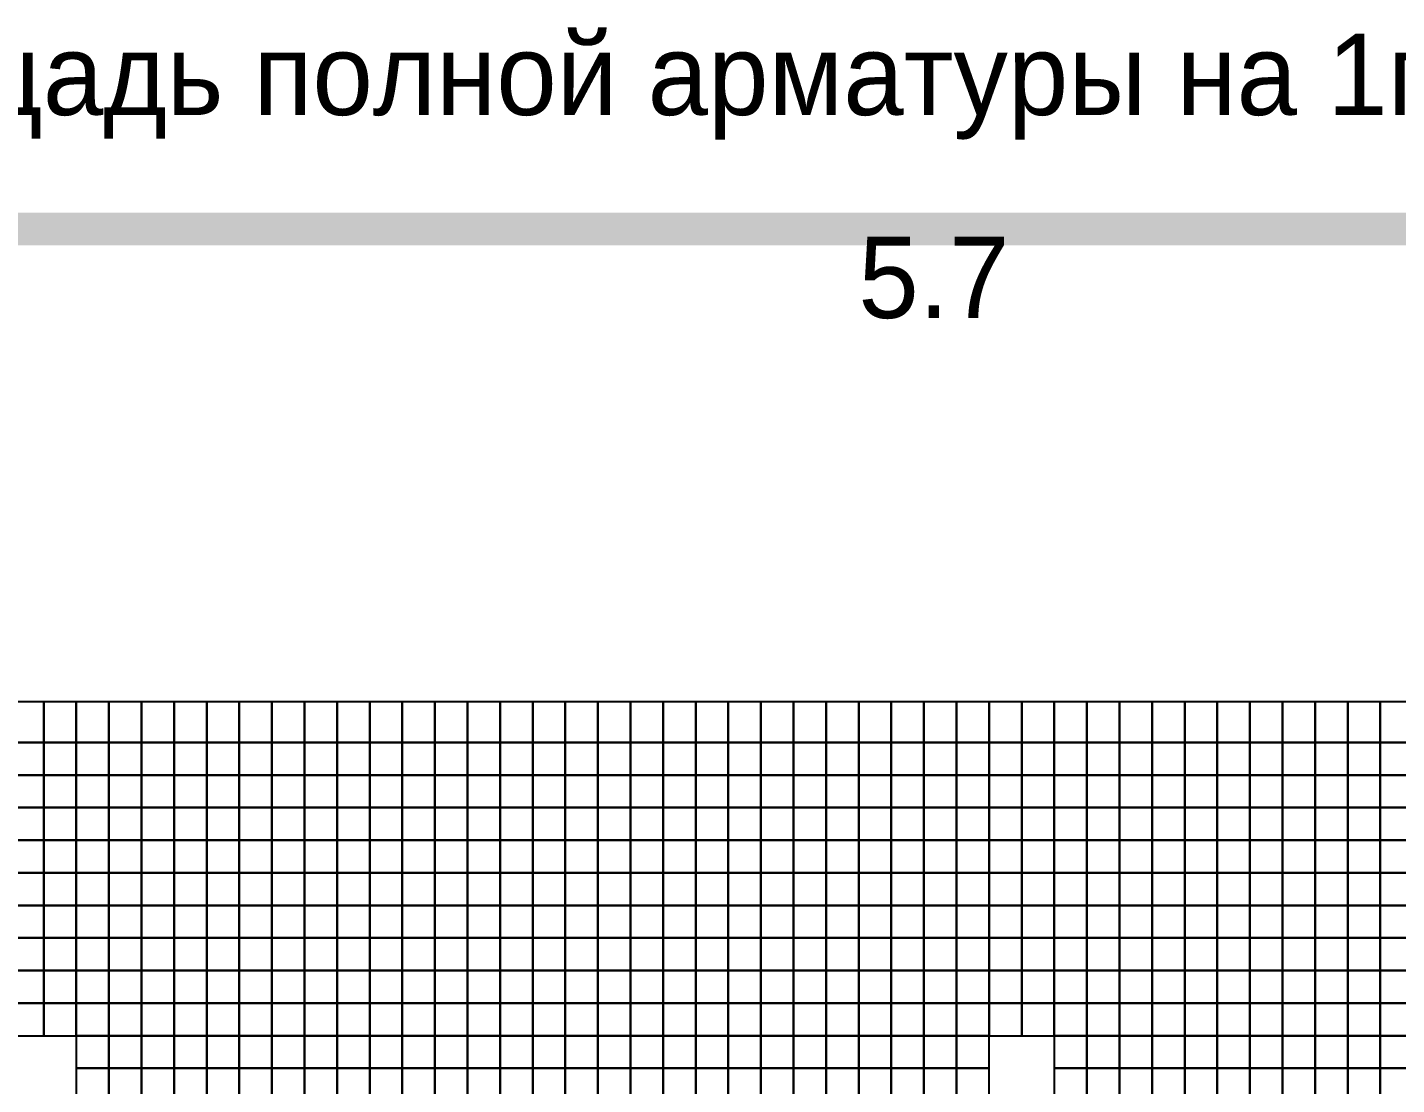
# Model space of a CAD drawing. Extents: x -2.8 to 74.5, y -0.2 to 18.4.
# Drawn here: x 5.87 to 14.27, y 11.9 to 18.39 of the extents above; entities that cross this region are included whole.
import ezdxf
from ezdxf.enums import TextEntityAlignment as Align

# ---------------------------------------------------------------- set-up
doc = ezdxf.new("R2010")
doc.units = 0
doc.header["$MEASUREMENT"] = 0
doc.layers.add('layer_elements', color=7, linetype='Continuous')
doc.layers.add('layer_result_palette', color=7, linetype='Continuous')

msp = doc.modelspace()

# ---------------------------------------------------------------- linework, layer by layer
at = {"layer": 'layer_elements', "color": 171, "true_color": 0x8080ff}
for points in [[(5.77, 14), (5.97, 14), (5.97, 14.25), (5.77, 14.25)], [(5.97, 14), (6.17, 14), (6.17, 14.25), (5.97, 14.25)], [(6.17, 14), (6.37, 14), (6.37, 14.25), (6.17, 14.25)], [(6.37, 14), (6.57, 14), (6.57, 14.25), (6.37, 14.25)], [(6.57, 14), (6.77, 14), (6.77, 14.25), (6.57, 14.25)], [(6.77, 14), (6.97, 14), (6.97, 14.25), (6.77, 14.25)], [(6.97, 14), (7.17, 14), (7.17, 14.25), (6.97, 14.25)], [(7.17, 14), (7.37, 14), (7.37, 14.25), (7.17, 14.25)], [(7.37, 14), (7.57, 14), (7.57, 14.25), (7.37, 14.25)], [(7.57, 14), (7.77, 14), (7.77, 14.25), (7.57, 14.25)], [(7.77, 14), (7.97, 14), (7.97, 14.25), (7.77, 14.25)], [(7.97, 14), (8.17, 14), (8.17, 14.25), (7.97, 14.25)], [(8.17, 14), (8.37, 14), (8.37, 14.25), (8.17, 14.25)], [(8.37, 14), (8.57, 14), (8.57, 14.25), (8.37, 14.25)], [(8.57, 14), (8.77, 14), (8.77, 14.25), (8.57, 14.25)], [(8.77, 14), (8.97, 14), (8.97, 14.25), (8.77, 14.25)], [(8.97, 14), (9.17, 14), (9.17, 14.25), (8.97, 14.25)], [(9.17, 14), (9.37, 14), (9.37, 14.25), (9.17, 14.25)], [(9.37, 14), (9.57, 14), (9.57, 14.25), (9.37, 14.25)], [(9.57, 14), (9.77, 14), (9.77, 14.25), (9.57, 14.25)], [(9.77, 14), (9.97, 14), (9.97, 14.25), (9.77, 14.25)], [(9.97, 14), (10.17, 14), (10.17, 14.25), (9.97, 14.25)], [(10.17, 14), (10.37, 14), (10.37, 14.25), (10.17, 14.25)], [(10.37, 14), (10.57, 14), (10.57, 14.25), (10.37, 14.25)], [(10.57, 14), (10.77, 14), (10.77, 14.25), (10.57, 14.25)], [(10.77, 14), (10.97, 14), (10.97, 14.25), (10.77, 14.25)], [(10.97, 14), (11.17, 14), (11.17, 14.25), (10.97, 14.25)], [(11.17, 14), (11.37, 14), (11.37, 14.25), (11.17, 14.25)], [(11.37, 14), (11.57, 14), (11.57, 14.25), (11.37, 14.25)], [(11.57, 14), (11.77, 14), (11.77, 14.25), (11.57, 14.25)], [(11.77, 14), (11.97, 14), (11.97, 14.25), (11.77, 14.25)], [(11.97, 14), (12.17, 14), (12.17, 14.25), (11.97, 14.25)], [(12.17, 14), (12.37, 14), (12.37, 14.25), (12.17, 14.25)], [(12.37, 14), (12.57, 14), (12.57, 14.25), (12.37, 14.25)], [(12.57, 14), (12.77, 14), (12.77, 14.25), (12.57, 14.25)], [(12.77, 14), (12.97, 14), (12.97, 14.25), (12.77, 14.25)], [(12.97, 14), (13.17, 14), (13.17, 14.25), (12.97, 14.25)], [(13.17, 14), (13.37, 14), (13.37, 14.25), (13.17, 14.25)], [(13.37, 14), (13.57, 14), (13.57, 14.25), (13.37, 14.25)], [(13.57, 14), (13.77, 14), (13.77, 14.25), (13.57, 14.25)], [(13.77, 14), (13.97, 14), (13.97, 14.25), (13.77, 14.25)], [(13.97, 14), (14.17, 14), (14.17, 14.25), (13.97, 14.25)], [(14.17, 14), (14.37, 14), (14.37, 14.25), (14.17, 14.25)], [(5.77, 13.8), (5.97, 13.8), (5.97, 14), (5.77, 14)], [(5.97, 13.8), (6.17, 13.8), (6.17, 14), (5.97, 14)], [(6.17, 13.8), (6.37, 13.8), (6.37, 14), (6.17, 14)], [(6.37, 13.8), (6.57, 13.8), (6.57, 14), (6.37, 14)], [(6.57, 13.8), (6.77, 13.8), (6.77, 14), (6.57, 14)], [(6.77, 13.8), (6.97, 13.8), (6.97, 14), (6.77, 14)], [(6.97, 13.8), (7.17, 13.8), (7.17, 14), (6.97, 14)], [(7.17, 13.8), (7.37, 13.8), (7.37, 14), (7.17, 14)], [(7.37, 13.8), (7.57, 13.8), (7.57, 14), (7.37, 14)], [(7.57, 13.8), (7.77, 13.8), (7.77, 14), (7.57, 14)], [(7.77, 13.8), (7.97, 13.8), (7.97, 14), (7.77, 14)], [(7.97, 13.8), (8.17, 13.8), (8.17, 14), (7.97, 14)], [(8.17, 13.8), (8.37, 13.8), (8.37, 14), (8.17, 14)], [(8.37, 13.8), (8.57, 13.8), (8.57, 14), (8.37, 14)], [(8.57, 13.8), (8.77, 13.8), (8.77, 14), (8.57, 14)], [(8.77, 13.8), (8.97, 13.8), (8.97, 14), (8.77, 14)], [(8.97, 13.8), (9.17, 13.8), (9.17, 14), (8.97, 14)], [(9.17, 13.8), (9.37, 13.8), (9.37, 14), (9.17, 14)], [(9.37, 13.8), (9.57, 13.8), (9.57, 14), (9.37, 14)], [(9.57, 13.8), (9.77, 13.8), (9.77, 14), (9.57, 14)], [(9.77, 13.8), (9.97, 13.8), (9.97, 14), (9.77, 14)], [(9.97, 13.8), (10.17, 13.8), (10.17, 14), (9.97, 14)], [(10.17, 13.8), (10.37, 13.8), (10.37, 14), (10.17, 14)], [(10.37, 13.8), (10.57, 13.8), (10.57, 14), (10.37, 14)], [(10.57, 13.8), (10.77, 13.8), (10.77, 14), (10.57, 14)], [(10.77, 13.8), (10.97, 13.8), (10.97, 14), (10.77, 14)], [(10.97, 13.8), (11.17, 13.8), (11.17, 14), (10.97, 14)], [(11.17, 13.8), (11.37, 13.8), (11.37, 14), (11.17, 14)], [(11.37, 13.8), (11.57, 13.8), (11.57, 14), (11.37, 14)], [(11.57, 13.8), (11.77, 13.8), (11.77, 14), (11.57, 14)], [(11.77, 13.8), (11.97, 13.8), (11.97, 14), (11.77, 14)], [(11.97, 13.8), (12.17, 13.8), (12.17, 14), (11.97, 14)], [(12.17, 13.8), (12.37, 13.8), (12.37, 14), (12.17, 14)], [(12.37, 13.8), (12.57, 13.8), (12.57, 14), (12.37, 14)], [(12.57, 13.8), (12.77, 13.8), (12.77, 14), (12.57, 14)], [(12.77, 13.8), (12.97, 13.8), (12.97, 14), (12.77, 14)], [(12.97, 13.8), (13.17, 13.8), (13.17, 14), (12.97, 14)], [(13.17, 13.8), (13.37, 13.8), (13.37, 14), (13.17, 14)], [(13.37, 13.8), (13.57, 13.8), (13.57, 14), (13.37, 14)], [(13.57, 13.8), (13.77, 13.8), (13.77, 14), (13.57, 14)], [(13.77, 13.8), (13.97, 13.8), (13.97, 14), (13.77, 14)], [(13.97, 13.8), (14.17, 13.8), (14.17, 14), (13.97, 14)], [(14.17, 13.8), (14.37, 13.8), (14.37, 14), (14.17, 14)], [(5.77, 13.6), (5.97, 13.6), (5.97, 13.8), (5.77, 13.8)], [(5.97, 13.6), (6.17, 13.6), (6.17, 13.8), (5.97, 13.8)], [(6.17, 13.6), (6.37, 13.6), (6.37, 13.8), (6.17, 13.8)], [(6.37, 13.6), (6.57, 13.6), (6.57, 13.8), (6.37, 13.8)], [(6.57, 13.6), (6.77, 13.6), (6.77, 13.8), (6.57, 13.8)], [(6.77, 13.6), (6.97, 13.6), (6.97, 13.8), (6.77, 13.8)], [(6.97, 13.6), (7.17, 13.6), (7.17, 13.8), (6.97, 13.8)], [(7.17, 13.6), (7.37, 13.6), (7.37, 13.8), (7.17, 13.8)], [(7.37, 13.6), (7.57, 13.6), (7.57, 13.8), (7.37, 13.8)], [(7.57, 13.6), (7.77, 13.6), (7.77, 13.8), (7.57, 13.8)], [(7.77, 13.6), (7.97, 13.6), (7.97, 13.8), (7.77, 13.8)], [(7.97, 13.6), (8.17, 13.6), (8.17, 13.8), (7.97, 13.8)], [(8.17, 13.6), (8.37, 13.6), (8.37, 13.8), (8.17, 13.8)], [(8.37, 13.6), (8.57, 13.6), (8.57, 13.8), (8.37, 13.8)], [(8.57, 13.6), (8.77, 13.6), (8.77, 13.8), (8.57, 13.8)], [(8.77, 13.6), (8.97, 13.6), (8.97, 13.8), (8.77, 13.8)], [(8.97, 13.6), (9.17, 13.6), (9.17, 13.8), (8.97, 13.8)], [(9.17, 13.6), (9.37, 13.6), (9.37, 13.8), (9.17, 13.8)], [(9.37, 13.6), (9.57, 13.6), (9.57, 13.8), (9.37, 13.8)], [(9.57, 13.6), (9.77, 13.6), (9.77, 13.8), (9.57, 13.8)], [(9.77, 13.6), (9.97, 13.6), (9.97, 13.8), (9.77, 13.8)], [(9.97, 13.6), (10.17, 13.6), (10.17, 13.8), (9.97, 13.8)], [(10.17, 13.6), (10.37, 13.6), (10.37, 13.8), (10.17, 13.8)], [(10.37, 13.6), (10.57, 13.6), (10.57, 13.8), (10.37, 13.8)], [(10.57, 13.6), (10.77, 13.6), (10.77, 13.8), (10.57, 13.8)], [(10.77, 13.6), (10.97, 13.6), (10.97, 13.8), (10.77, 13.8)], [(10.97, 13.6), (11.17, 13.6), (11.17, 13.8), (10.97, 13.8)], [(11.17, 13.6), (11.37, 13.6), (11.37, 13.8), (11.17, 13.8)], [(11.37, 13.6), (11.57, 13.6), (11.57, 13.8), (11.37, 13.8)], [(11.57, 13.6), (11.77, 13.6), (11.77, 13.8), (11.57, 13.8)], [(11.77, 13.6), (11.97, 13.6), (11.97, 13.8), (11.77, 13.8)], [(11.97, 13.6), (12.17, 13.6), (12.17, 13.8), (11.97, 13.8)], [(12.17, 13.6), (12.37, 13.6), (12.37, 13.8), (12.17, 13.8)], [(12.37, 13.6), (12.57, 13.6), (12.57, 13.8), (12.37, 13.8)], [(12.57, 13.6), (12.77, 13.6), (12.77, 13.8), (12.57, 13.8)], [(12.77, 13.6), (12.97, 13.6), (12.97, 13.8), (12.77, 13.8)], [(12.97, 13.6), (13.17, 13.6), (13.17, 13.8), (12.97, 13.8)], [(13.17, 13.6), (13.37, 13.6), (13.37, 13.8), (13.17, 13.8)], [(13.37, 13.6), (13.57, 13.6), (13.57, 13.8), (13.37, 13.8)], [(13.57, 13.6), (13.77, 13.6), (13.77, 13.8), (13.57, 13.8)], [(13.77, 13.6), (13.97, 13.6), (13.97, 13.8), (13.77, 13.8)], [(13.97, 13.6), (14.17, 13.6), (14.17, 13.8), (13.97, 13.8)], [(14.17, 13.6), (14.37, 13.6), (14.37, 13.8), (14.17, 13.8)], [(5.77, 13.4), (5.97, 13.4), (5.97, 13.6), (5.77, 13.6)], [(5.97, 13.4), (6.17, 13.4), (6.17, 13.6), (5.97, 13.6)], [(6.17, 13.4), (6.37, 13.4), (6.37, 13.6), (6.17, 13.6)], [(6.37, 13.4), (6.57, 13.4), (6.57, 13.6), (6.37, 13.6)], [(6.57, 13.4), (6.77, 13.4), (6.77, 13.6), (6.57, 13.6)], [(6.77, 13.4), (6.97, 13.4), (6.97, 13.6), (6.77, 13.6)], [(6.97, 13.4), (7.17, 13.4), (7.17, 13.6), (6.97, 13.6)], [(7.17, 13.4), (7.37, 13.4), (7.37, 13.6), (7.17, 13.6)], [(7.37, 13.4), (7.57, 13.4), (7.57, 13.6), (7.37, 13.6)], [(7.57, 13.4), (7.77, 13.4), (7.77, 13.6), (7.57, 13.6)], [(7.77, 13.4), (7.97, 13.4), (7.97, 13.6), (7.77, 13.6)], [(7.97, 13.4), (8.17, 13.4), (8.17, 13.6), (7.97, 13.6)], [(8.17, 13.4), (8.37, 13.4), (8.37, 13.6), (8.17, 13.6)], [(8.37, 13.4), (8.57, 13.4), (8.57, 13.6), (8.37, 13.6)], [(8.57, 13.4), (8.77, 13.4), (8.77, 13.6), (8.57, 13.6)], [(8.77, 13.4), (8.97, 13.4), (8.97, 13.6), (8.77, 13.6)], [(8.97, 13.4), (9.17, 13.4), (9.17, 13.6), (8.97, 13.6)], [(9.17, 13.4), (9.37, 13.4), (9.37, 13.6), (9.17, 13.6)], [(9.37, 13.4), (9.57, 13.4), (9.57, 13.6), (9.37, 13.6)], [(9.57, 13.4), (9.77, 13.4), (9.77, 13.6), (9.57, 13.6)], [(9.77, 13.4), (9.97, 13.4), (9.97, 13.6), (9.77, 13.6)], [(9.97, 13.4), (10.17, 13.4), (10.17, 13.6), (9.97, 13.6)], [(10.17, 13.4), (10.37, 13.4), (10.37, 13.6), (10.17, 13.6)], [(10.37, 13.4), (10.57, 13.4), (10.57, 13.6), (10.37, 13.6)], [(10.57, 13.4), (10.77, 13.4), (10.77, 13.6), (10.57, 13.6)], [(10.77, 13.4), (10.97, 13.4), (10.97, 13.6), (10.77, 13.6)], [(10.97, 13.4), (11.17, 13.4), (11.17, 13.6), (10.97, 13.6)], [(11.17, 13.4), (11.37, 13.4), (11.37, 13.6), (11.17, 13.6)], [(11.37, 13.4), (11.57, 13.4), (11.57, 13.6), (11.37, 13.6)], [(11.57, 13.4), (11.77, 13.4), (11.77, 13.6), (11.57, 13.6)], [(11.77, 13.4), (11.97, 13.4), (11.97, 13.6), (11.77, 13.6)], [(11.97, 13.4), (12.17, 13.4), (12.17, 13.6), (11.97, 13.6)], [(12.17, 13.4), (12.37, 13.4), (12.37, 13.6), (12.17, 13.6)], [(12.37, 13.4), (12.57, 13.4), (12.57, 13.6), (12.37, 13.6)], [(12.57, 13.4), (12.77, 13.4), (12.77, 13.6), (12.57, 13.6)], [(12.77, 13.4), (12.97, 13.4), (12.97, 13.6), (12.77, 13.6)], [(12.97, 13.4), (13.17, 13.4), (13.17, 13.6), (12.97, 13.6)], [(13.17, 13.4), (13.37, 13.4), (13.37, 13.6), (13.17, 13.6)], [(13.37, 13.4), (13.57, 13.4), (13.57, 13.6), (13.37, 13.6)], [(13.57, 13.4), (13.77, 13.4), (13.77, 13.6), (13.57, 13.6)], [(13.77, 13.4), (13.97, 13.4), (13.97, 13.6), (13.77, 13.6)], [(13.97, 13.4), (14.17, 13.4), (14.17, 13.6), (13.97, 13.6)], [(14.17, 13.4), (14.37, 13.4), (14.37, 13.6), (14.17, 13.6)], [(6.37, 13.2), (6.57, 13.2), (6.57, 13.4), (6.37, 13.4)], [(7.57, 13.2), (7.77, 13.2), (7.77, 13.4), (7.57, 13.4)], [(7.97, 13.2), (8.17, 13.2), (8.17, 13.4), (7.97, 13.4)], [(8.17, 13.2), (8.37, 13.2), (8.37, 13.4), (8.17, 13.4)], [(8.37, 13.2), (8.57, 13.2), (8.57, 13.4), (8.37, 13.4)], [(8.57, 13.2), (8.77, 13.2), (8.77, 13.4), (8.57, 13.4)], [(8.77, 13.2), (8.97, 13.2), (8.97, 13.4), (8.77, 13.4)], [(8.97, 13.2), (9.17, 13.2), (9.17, 13.4), (8.97, 13.4)], [(9.17, 13.2), (9.37, 13.2), (9.37, 13.4), (9.17, 13.4)], [(9.37, 13.2), (9.57, 13.2), (9.57, 13.4), (9.37, 13.4)], [(9.57, 13.2), (9.77, 13.2), (9.77, 13.4), (9.57, 13.4)], [(9.77, 13.2), (9.97, 13.2), (9.97, 13.4), (9.77, 13.4)], [(9.97, 13.2), (10.17, 13.2), (10.17, 13.4), (9.97, 13.4)], [(10.17, 13.2), (10.37, 13.2), (10.37, 13.4), (10.17, 13.4)], [(10.37, 13.2), (10.57, 13.2), (10.57, 13.4), (10.37, 13.4)], [(10.57, 13.2), (10.77, 13.2), (10.77, 13.4), (10.57, 13.4)], [(10.77, 13.2), (10.97, 13.2), (10.97, 13.4), (10.77, 13.4)], [(11.17, 13.2), (11.37, 13.2), (11.37, 13.4), (11.17, 13.4)], [(11.37, 13.2), (11.57, 13.2), (11.57, 13.4), (11.37, 13.4)], [(12.37, 13.2), (12.57, 13.2), (12.57, 13.4), (12.37, 13.4)], [(13.17, 13.2), (13.37, 13.2), (13.37, 13.4), (13.17, 13.4)], [(13.37, 13.2), (13.57, 13.2), (13.57, 13.4), (13.37, 13.4)], [(13.57, 13.2), (13.77, 13.2), (13.77, 13.4), (13.57, 13.4)], [(13.77, 13.2), (13.97, 13.2), (13.97, 13.4), (13.77, 13.4)], [(13.97, 13.2), (14.17, 13.2), (14.17, 13.4), (13.97, 13.4)], [(14.17, 13.2), (14.37, 13.2), (14.37, 13.4), (14.17, 13.4)], [(8.57, 13), (8.77, 13), (8.77, 13.2), (8.57, 13.2)], [(8.77, 13), (8.97, 13), (8.97, 13.2), (8.77, 13.2)], [(8.97, 13), (9.17, 13), (9.17, 13.2), (8.97, 13.2)], [(9.17, 13), (9.37, 13), (9.37, 13.2), (9.17, 13.2)], [(9.37, 13), (9.57, 13), (9.57, 13.2), (9.37, 13.2)], [(9.57, 13), (9.77, 13), (9.77, 13.2), (9.57, 13.2)], [(10.17, 13), (10.37, 13), (10.37, 13.2), (10.17, 13.2)]]:
    msp.add_3dface(points, dxfattribs=at)
at = {"layer": 'layer_elements', "color": 51, "true_color": 0xffff73}
for points in [[(5.77, 13.2), (5.97, 13.2), (5.97, 13.4), (5.77, 13.4)], [(5.97, 13.2), (6.17, 13.2), (6.17, 13.4), (5.97, 13.4)], [(6.17, 13.2), (6.37, 13.2), (6.37, 13.4), (6.17, 13.4)], [(6.57, 13.2), (6.77, 13.2), (6.77, 13.4), (6.57, 13.4)], [(6.77, 13.2), (6.97, 13.2), (6.97, 13.4), (6.77, 13.4)], [(6.97, 13.2), (7.17, 13.2), (7.17, 13.4), (6.97, 13.4)], [(7.17, 13.2), (7.37, 13.2), (7.37, 13.4), (7.17, 13.4)], [(7.37, 13.2), (7.57, 13.2), (7.57, 13.4), (7.37, 13.4)], [(7.77, 13.2), (7.97, 13.2), (7.97, 13.4), (7.77, 13.4)], [(10.97, 13.2), (11.17, 13.2), (11.17, 13.4), (10.97, 13.4)], [(11.57, 13.2), (11.77, 13.2), (11.77, 13.4), (11.57, 13.4)], [(11.77, 13.2), (11.97, 13.2), (11.97, 13.4), (11.77, 13.4)], [(11.97, 13.2), (12.17, 13.2), (12.17, 13.4), (11.97, 13.4)], [(12.17, 13.2), (12.37, 13.2), (12.37, 13.4), (12.17, 13.4)], [(12.57, 13.2), (12.77, 13.2), (12.77, 13.4), (12.57, 13.4)], [(12.77, 13.2), (12.97, 13.2), (12.97, 13.4), (12.77, 13.4)], [(12.97, 13.2), (13.17, 13.2), (13.17, 13.4), (12.97, 13.4)], [(5.77, 13), (5.97, 13), (5.97, 13.2), (5.77, 13.2)], [(5.97, 13), (6.17, 13), (6.17, 13.2), (5.97, 13.2)], [(6.17, 13), (6.37, 13), (6.37, 13.2), (6.17, 13.2)], [(6.37, 13), (6.57, 13), (6.57, 13.2), (6.37, 13.2)], [(6.57, 13), (6.77, 13), (6.77, 13.2), (6.57, 13.2)], [(6.77, 13), (6.97, 13), (6.97, 13.2), (6.77, 13.2)], [(6.97, 13), (7.17, 13), (7.17, 13.2), (6.97, 13.2)], [(7.17, 13), (7.37, 13), (7.37, 13.2), (7.17, 13.2)], [(7.37, 13), (7.57, 13), (7.57, 13.2), (7.37, 13.2)], [(7.57, 13), (7.77, 13), (7.77, 13.2), (7.57, 13.2)], [(7.77, 13), (7.97, 13), (7.97, 13.2), (7.77, 13.2)], [(7.97, 13), (8.17, 13), (8.17, 13.2), (7.97, 13.2)], [(8.17, 13), (8.37, 13), (8.37, 13.2), (8.17, 13.2)], [(8.37, 13), (8.57, 13), (8.57, 13.2), (8.37, 13.2)], [(9.77, 13), (9.97, 13), (9.97, 13.2), (9.77, 13.2)], [(9.97, 13), (10.17, 13), (10.17, 13.2), (9.97, 13.2)], [(10.37, 13), (10.57, 13), (10.57, 13.2), (10.37, 13.2)], [(10.57, 13), (10.77, 13), (10.77, 13.2), (10.57, 13.2)], [(10.77, 13), (10.97, 13), (10.97, 13.2), (10.77, 13.2)], [(10.97, 13), (11.17, 13), (11.17, 13.2), (10.97, 13.2)], [(11.17, 13), (11.37, 13), (11.37, 13.2), (11.17, 13.2)], [(11.37, 13), (11.57, 13), (11.57, 13.2), (11.37, 13.2)], [(11.57, 13), (11.77, 13), (11.77, 13.2), (11.57, 13.2)], [(11.77, 13), (11.97, 13), (11.97, 13.2), (11.77, 13.2)], [(11.97, 13), (12.17, 13), (12.17, 13.2), (11.97, 13.2)], [(12.17, 13), (12.37, 13), (12.37, 13.2), (12.17, 13.2)], [(12.37, 13), (12.57, 13), (12.57, 13.2), (12.37, 13.2)], [(12.57, 13), (12.77, 13), (12.77, 13.2), (12.57, 13.2)], [(12.77, 13), (12.97, 13), (12.97, 13.2), (12.77, 13.2)], [(12.97, 13), (13.17, 13), (13.17, 13.2), (12.97, 13.2)], [(13.17, 13), (13.37, 13), (13.37, 13.2), (13.17, 13.2)], [(13.37, 13), (13.57, 13), (13.57, 13.2), (13.37, 13.2)], [(13.57, 13), (13.77, 13), (13.77, 13.2), (13.57, 13.2)], [(13.77, 13), (13.97, 13), (13.97, 13.2), (13.77, 13.2)], [(13.97, 13), (14.17, 13), (14.17, 13.2), (13.97, 13.2)], [(14.17, 13), (14.37, 13), (14.37, 13.2), (14.17, 13.2)], [(6.97, 12.8), (7.17, 12.8), (7.17, 13), (6.97, 13)], [(7.17, 12.8), (7.37, 12.8), (7.37, 13), (7.17, 13)], [(7.37, 12.8), (7.57, 12.8), (7.57, 13), (7.37, 13)], [(7.57, 12.8), (7.77, 12.8), (7.77, 13), (7.57, 13)], [(7.77, 12.8), (7.97, 12.8), (7.97, 13), (7.77, 13)], [(7.97, 12.8), (8.17, 12.8), (8.17, 13), (7.97, 13)], [(8.17, 12.8), (8.37, 12.8), (8.37, 13), (8.17, 13)], [(8.37, 12.8), (8.57, 12.8), (8.57, 13), (8.37, 13)], [(8.57, 12.8), (8.77, 12.8), (8.77, 13), (8.57, 13)], [(8.77, 12.8), (8.97, 12.8), (8.97, 13), (8.77, 13)], [(8.97, 12.8), (9.17, 12.8), (9.17, 13), (8.97, 13)], [(9.17, 12.8), (9.37, 12.8), (9.37, 13), (9.17, 13)], [(9.37, 12.8), (9.57, 12.8), (9.57, 13), (9.37, 13)], [(9.57, 12.8), (9.77, 12.8), (9.77, 13), (9.57, 13)], [(9.77, 12.8), (9.97, 12.8), (9.97, 13), (9.77, 13)], [(9.97, 12.8), (10.17, 12.8), (10.17, 13), (9.97, 13)], [(10.17, 12.8), (10.37, 12.8), (10.37, 13), (10.17, 13)], [(10.37, 12.8), (10.57, 12.8), (10.57, 13), (10.37, 13)], [(10.57, 12.8), (10.77, 12.8), (10.77, 13), (10.57, 13)], [(10.77, 12.8), (10.97, 12.8), (10.97, 13), (10.77, 13)], [(10.97, 12.8), (11.17, 12.8), (11.17, 13), (10.97, 13)], [(12.97, 12.8), (13.17, 12.8), (13.17, 13), (12.97, 13)], [(13.17, 12.8), (13.37, 12.8), (13.37, 13), (13.17, 13)], [(13.37, 12.8), (13.57, 12.8), (13.57, 13), (13.37, 13)], [(13.57, 12.8), (13.77, 12.8), (13.77, 13), (13.57, 13)], [(13.77, 12.8), (13.97, 12.8), (13.97, 13), (13.77, 13)], [(13.97, 12.8), (14.17, 12.8), (14.17, 13), (13.97, 13)], [(14.17, 12.8), (14.37, 12.8), (14.37, 13), (14.17, 13)], [(6.97, 12.6), (7.17, 12.6), (7.17, 12.8), (6.97, 12.8)], [(7.17, 12.6), (7.37, 12.6), (7.37, 12.8), (7.17, 12.8)], [(7.37, 12.6), (7.57, 12.6), (7.57, 12.8), (7.37, 12.8)], [(7.57, 12.6), (7.77, 12.6), (7.77, 12.8), (7.57, 12.8)], [(7.77, 12.6), (7.97, 12.6), (7.97, 12.8), (7.77, 12.8)], [(7.97, 12.6), (8.17, 12.6), (8.17, 12.8), (7.97, 12.8)], [(8.17, 12.6), (8.37, 12.6), (8.37, 12.8), (8.17, 12.8)], [(8.37, 12.6), (8.57, 12.6), (8.57, 12.8), (8.37, 12.8)], [(8.57, 12.6), (8.77, 12.6), (8.77, 12.8), (8.57, 12.8)], [(8.77, 12.6), (8.97, 12.6), (8.97, 12.8), (8.77, 12.8)], [(8.97, 12.6), (9.17, 12.6), (9.17, 12.8), (8.97, 12.8)], [(9.17, 12.6), (9.37, 12.6), (9.37, 12.8), (9.17, 12.8)], [(9.37, 12.6), (9.57, 12.6), (9.57, 12.8), (9.37, 12.8)], [(9.57, 12.6), (9.77, 12.6), (9.77, 12.8), (9.57, 12.8)], [(9.77, 12.6), (9.97, 12.6), (9.97, 12.8), (9.77, 12.8)], [(9.97, 12.6), (10.17, 12.6), (10.17, 12.8), (9.97, 12.8)], [(10.17, 12.6), (10.37, 12.6), (10.37, 12.8), (10.17, 12.8)], [(10.37, 12.6), (10.57, 12.6), (10.57, 12.8), (10.37, 12.8)], [(10.57, 12.6), (10.77, 12.6), (10.77, 12.8), (10.57, 12.8)], [(10.77, 12.6), (10.97, 12.6), (10.97, 12.8), (10.77, 12.8)], [(10.97, 12.6), (11.17, 12.6), (11.17, 12.8), (10.97, 12.8)], [(12.97, 12.6), (13.17, 12.6), (13.17, 12.8), (12.97, 12.8)], [(13.17, 12.6), (13.37, 12.6), (13.37, 12.8), (13.17, 12.8)], [(13.37, 12.6), (13.57, 12.6), (13.57, 12.8), (13.37, 12.8)], [(13.57, 12.6), (13.77, 12.6), (13.77, 12.8), (13.57, 12.8)], [(13.77, 12.6), (13.97, 12.6), (13.97, 12.8), (13.77, 12.8)], [(13.97, 12.6), (14.17, 12.6), (14.17, 12.8), (13.97, 12.8)], [(14.17, 12.6), (14.37, 12.6), (14.37, 12.8), (14.17, 12.8)], [(7.17, 12.4), (7.37, 12.4), (7.37, 12.6), (7.17, 12.6)], [(7.37, 12.4), (7.57, 12.4), (7.57, 12.6), (7.37, 12.6)], [(7.57, 12.4), (7.77, 12.4), (7.77, 12.6), (7.57, 12.6)], [(7.77, 12.4), (7.97, 12.4), (7.97, 12.6), (7.77, 12.6)], [(7.97, 12.4), (8.17, 12.4), (8.17, 12.6), (7.97, 12.6)], [(8.17, 12.4), (8.37, 12.4), (8.37, 12.6), (8.17, 12.6)], [(8.37, 12.4), (8.57, 12.4), (8.57, 12.6), (8.37, 12.6)], [(8.57, 12.4), (8.77, 12.4), (8.77, 12.6), (8.57, 12.6)], [(8.77, 12.4), (8.97, 12.4), (8.97, 12.6), (8.77, 12.6)], [(8.97, 12.4), (9.17, 12.4), (9.17, 12.6), (8.97, 12.6)], [(9.17, 12.4), (9.37, 12.4), (9.37, 12.6), (9.17, 12.6)], [(9.37, 12.4), (9.57, 12.4), (9.57, 12.6), (9.37, 12.6)], [(9.57, 12.4), (9.77, 12.4), (9.77, 12.6), (9.57, 12.6)], [(9.77, 12.4), (9.97, 12.4), (9.97, 12.6), (9.77, 12.6)], [(9.97, 12.4), (10.17, 12.4), (10.17, 12.6), (9.97, 12.6)], [(10.17, 12.4), (10.37, 12.4), (10.37, 12.6), (10.17, 12.6)], [(10.37, 12.4), (10.57, 12.4), (10.57, 12.6), (10.37, 12.6)], [(10.57, 12.4), (10.77, 12.4), (10.77, 12.6), (10.57, 12.6)], [(10.77, 12.4), (10.97, 12.4), (10.97, 12.6), (10.77, 12.6)], [(12.97, 12.4), (13.17, 12.4), (13.17, 12.6), (12.97, 12.6)], [(13.17, 12.4), (13.37, 12.4), (13.37, 12.6), (13.17, 12.6)], [(13.37, 12.4), (13.57, 12.4), (13.57, 12.6), (13.37, 12.6)], [(13.57, 12.4), (13.77, 12.4), (13.77, 12.6), (13.57, 12.6)], [(13.77, 12.4), (13.97, 12.4), (13.97, 12.6), (13.77, 12.6)], [(13.97, 12.4), (14.17, 12.4), (14.17, 12.6), (13.97, 12.6)], [(14.17, 12.4), (14.37, 12.4), (14.37, 12.6), (14.17, 12.6)], [(6.97, 12.2), (7.17, 12.2), (7.17, 12.4), (6.97, 12.4)], [(7.17, 12.2), (7.37, 12.2), (7.37, 12.4), (7.17, 12.4)], [(7.37, 12.2), (7.57, 12.2), (7.57, 12.4), (7.37, 12.4)], [(7.57, 12.2), (7.77, 12.2), (7.77, 12.4), (7.57, 12.4)], [(7.77, 12.2), (7.97, 12.2), (7.97, 12.4), (7.77, 12.4)], [(7.97, 12.2), (8.17, 12.2), (8.17, 12.4), (7.97, 12.4)], [(8.17, 12.2), (8.37, 12.2), (8.37, 12.4), (8.17, 12.4)], [(8.37, 12.2), (8.57, 12.2), (8.57, 12.4), (8.37, 12.4)], [(8.57, 12.2), (8.77, 12.2), (8.77, 12.4), (8.57, 12.4)], [(8.77, 12.2), (8.97, 12.2), (8.97, 12.4), (8.77, 12.4)], [(8.97, 12.2), (9.17, 12.2), (9.17, 12.4), (8.97, 12.4)], [(9.17, 12.2), (9.37, 12.2), (9.37, 12.4), (9.17, 12.4)], [(9.37, 12.2), (9.57, 12.2), (9.57, 12.4), (9.37, 12.4)], [(9.57, 12.2), (9.77, 12.2), (9.77, 12.4), (9.57, 12.4)], [(9.77, 12.2), (9.97, 12.2), (9.97, 12.4), (9.77, 12.4)], [(9.97, 12.2), (10.17, 12.2), (10.17, 12.4), (9.97, 12.4)], [(10.17, 12.2), (10.37, 12.2), (10.37, 12.4), (10.17, 12.4)], [(10.37, 12.2), (10.57, 12.2), (10.57, 12.4), (10.37, 12.4)], [(10.57, 12.2), (10.77, 12.2), (10.77, 12.4), (10.57, 12.4)], [(10.77, 12.2), (10.97, 12.2), (10.97, 12.4), (10.77, 12.4)], [(12.97, 12.2), (13.17, 12.2), (13.17, 12.4), (12.97, 12.4)], [(13.17, 12.2), (13.37, 12.2), (13.37, 12.4), (13.17, 12.4)], [(13.37, 12.2), (13.57, 12.2), (13.57, 12.4), (13.37, 12.4)], [(13.57, 12.2), (13.77, 12.2), (13.77, 12.4), (13.57, 12.4)], [(13.77, 12.2), (13.97, 12.2), (13.97, 12.4), (13.77, 12.4)], [(13.97, 12.2), (14.17, 12.2), (14.17, 12.4), (13.97, 12.4)], [(14.17, 12.2), (14.37, 12.2), (14.37, 12.4), (14.17, 12.4)], [(6.97, 12), (7.17, 12), (7.17, 12.2), (6.97, 12.2)], [(7.17, 12), (7.37, 12), (7.37, 12.2), (7.17, 12.2)], [(7.37, 12), (7.57, 12), (7.57, 12.2), (7.37, 12.2)], [(7.57, 12), (7.77, 12), (7.77, 12.2), (7.57, 12.2)], [(7.77, 12), (7.97, 12), (7.97, 12.2), (7.77, 12.2)], [(7.97, 12), (8.17, 12), (8.17, 12.2), (7.97, 12.2)], [(8.17, 12), (8.37, 12), (8.37, 12.2), (8.17, 12.2)], [(8.37, 12), (8.57, 12), (8.57, 12.2), (8.37, 12.2)], [(8.57, 12), (8.77, 12), (8.77, 12.2), (8.57, 12.2)], [(8.77, 12), (8.97, 12), (8.97, 12.2), (8.77, 12.2)], [(8.97, 12), (9.17, 12), (9.17, 12.2), (8.97, 12.2)], [(9.17, 12), (9.37, 12), (9.37, 12.2), (9.17, 12.2)], [(9.37, 12), (9.57, 12), (9.57, 12.2), (9.37, 12.2)], [(9.57, 12), (9.77, 12), (9.77, 12.2), (9.57, 12.2)], [(9.77, 12), (9.97, 12), (9.97, 12.2), (9.77, 12.2)], [(9.97, 12), (10.17, 12), (10.17, 12.2), (9.97, 12.2)], [(10.17, 12), (10.37, 12), (10.37, 12.2), (10.17, 12.2)], [(10.37, 12), (10.57, 12), (10.57, 12.2), (10.37, 12.2)], [(10.57, 12), (10.77, 12), (10.77, 12.2), (10.57, 12.2)], [(10.77, 12), (10.97, 12), (10.97, 12.2), (10.77, 12.2)], [(11.37, 12), (11.57, 12, 0), (11.57, 12.2, 0), (11.37, 12.2)], [(11.57, 12, 0), (11.77, 12), (11.77, 12.2), (11.57, 12.2, 0)], [(12.17, 12), (12.37, 12, 0), (12.37, 12.2, 0), (12.17, 12.2)], [(12.37, 12, 0), (12.57, 12), (12.57, 12.2), (12.37, 12.2, 0)], [(12.97, 12), (13.17, 12), (13.17, 12.2), (12.97, 12.2)], [(13.17, 12), (13.37, 12), (13.37, 12.2), (13.17, 12.2)], [(13.37, 12), (13.57, 12), (13.57, 12.2), (13.37, 12.2)], [(13.57, 12), (13.77, 12), (13.77, 12.2), (13.57, 12.2)], [(13.77, 12), (13.97, 12), (13.97, 12.2), (13.77, 12.2)], [(13.97, 12), (14.17, 12), (14.17, 12.2), (13.97, 12.2)], [(14.17, 12), (14.37, 12), (14.37, 12.2), (14.17, 12.2)], [(6.37, 11.8, 0), (6.57, 11.8), (6.57, 12), (6.37, 12, 0)], [(6.97, 11.8), (7.17, 11.8), (7.17, 12), (6.97, 12)], [(7.17, 11.8), (7.37, 11.8), (7.37, 12), (7.17, 12)], [(7.37, 11.8), (7.57, 11.8), (7.57, 12), (7.37, 12)], [(7.57, 11.8), (7.77, 11.8), (7.77, 12), (7.57, 12)], [(7.77, 11.8), (7.97, 11.8), (7.97, 12), (7.77, 12)], [(7.97, 11.8), (8.17, 11.8), (8.17, 12), (7.97, 12)], [(8.17, 11.8), (8.37, 11.8), (8.37, 12), (8.17, 12)], [(8.37, 11.8), (8.57, 11.8), (8.57, 12), (8.37, 12)], [(8.57, 11.8), (8.77, 11.8), (8.77, 12), (8.57, 12)], [(8.77, 11.8), (8.97, 11.8), (8.97, 12), (8.77, 12)], [(8.97, 11.8), (9.17, 11.8), (9.17, 12), (8.97, 12)], [(9.17, 11.8), (9.37, 11.8), (9.37, 12), (9.17, 12)], [(9.37, 11.8), (9.57, 11.8), (9.57, 12), (9.37, 12)], [(9.57, 11.8), (9.77, 11.8), (9.77, 12), (9.57, 12)], [(9.77, 11.8), (9.97, 11.8), (9.97, 12), (9.77, 12)], [(9.97, 11.8), (10.17, 11.8), (10.17, 12), (9.97, 12)], [(10.17, 11.8), (10.37, 11.8), (10.37, 12), (10.17, 12)], [(10.37, 11.8), (10.57, 11.8), (10.57, 12), (10.37, 12)], [(10.57, 11.8), (10.77, 11.8), (10.77, 12), (10.57, 12)], [(10.77, 11.8), (10.97, 11.8), (10.97, 12), (10.77, 12)], [(11.17, 11.8), (11.37, 11.8), (11.37, 12), (11.17, 12)], [(11.37, 11.8), (11.57, 11.8, 0), (11.57, 12, 0), (11.37, 12)], [(11.57, 11.8, 0), (11.77, 11.8), (11.77, 12), (11.57, 12, 0)], [(12.37, 11.8, 0), (12.57, 11.8), (12.57, 12), (12.37, 12, 0)], [(12.97, 11.8), (13.17, 11.8), (13.17, 12), (12.97, 12)], [(13.17, 11.8), (13.37, 11.8), (13.37, 12), (13.17, 12)], [(13.37, 11.8), (13.57, 11.8), (13.57, 12), (13.37, 12)], [(13.57, 11.8), (13.77, 11.8), (13.77, 12), (13.57, 12)], [(13.77, 11.8), (13.97, 11.8), (13.97, 12), (13.77, 12)], [(13.97, 11.8), (14.17, 11.8), (14.17, 12), (13.97, 12)], [(14.17, 11.8), (14.37, 11.8), (14.37, 12), (14.17, 12)]]:
    msp.add_3dface(points, dxfattribs=at)
at = {"layer": 'layer_elements', "color": 40, "true_color": 0xffdc37}
for points in [[(5.77, 12.8), (5.97, 12.8), (5.97, 13), (5.77, 13)], [(5.97, 12.8), (6.17, 12.8), (6.17, 13), (5.97, 13)], [(6.17, 12.8), (6.37, 12.8), (6.37, 13), (6.17, 13)], [(6.37, 12.8), (6.57, 12.8), (6.57, 13), (6.37, 13)], [(6.57, 12.8), (6.77, 12.8), (6.77, 13), (6.57, 13)], [(6.77, 12.8), (6.97, 12.8), (6.97, 13), (6.77, 13)], [(11.17, 12.8), (11.37, 12.8), (11.37, 13), (11.17, 13)], [(11.37, 12.8), (11.57, 12.8), (11.57, 13), (11.37, 13)], [(11.57, 12.8), (11.77, 12.8), (11.77, 13), (11.57, 13)], [(11.77, 12.8), (11.97, 12.8), (11.97, 13), (11.77, 13)], [(11.97, 12.8), (12.17, 12.8), (12.17, 13), (11.97, 13)], [(12.17, 12.8), (12.37, 12.8), (12.37, 13), (12.17, 13)], [(12.37, 12.8), (12.57, 12.8), (12.57, 13), (12.37, 13)], [(12.57, 12.8), (12.77, 12.8), (12.77, 13), (12.57, 13)], [(12.77, 12.8), (12.97, 12.8), (12.97, 13), (12.77, 13)], [(6.77, 12.6), (6.97, 12.6), (6.97, 12.8), (6.77, 12.8)], [(11.17, 12.6), (11.37, 12.6), (11.37, 12.8), (11.17, 12.8)], [(11.37, 12.6), (11.57, 12.6), (11.57, 12.8), (11.37, 12.8)], [(12.57, 12.6), (12.77, 12.6), (12.77, 12.8), (12.57, 12.8)], [(12.77, 12.6), (12.97, 12.6), (12.97, 12.8), (12.77, 12.8)], [(6.97, 12.4), (7.17, 12.4), (7.17, 12.6), (6.97, 12.6)], [(10.97, 12.4), (11.17, 12.4), (11.17, 12.6), (10.97, 12.6)], [(12.77, 12.4), (12.97, 12.4), (12.97, 12.6), (12.77, 12.6)], [(5.97, 12.2), (6.17, 12.2), (6.17, 12.4), (5.97, 12.4, 0)], [(10.97, 12.2), (11.17, 12.2), (11.17, 12.4), (10.97, 12.4)], [(11.77, 12.2), (11.97, 12.2), (11.97, 12.4, 0), (11.77, 12.4)], [(11.97, 12.2), (12.17, 12.2), (12.17, 12.4), (11.97, 12.4, 0)], [(12.77, 12.2), (12.97, 12.2), (12.97, 12.4), (12.77, 12.4)], [(6.17, 12), (6.37, 12, 0), (6.37, 12.2, 0), (6.17, 12.2)], [(6.37, 12, 0), (6.57, 12), (6.57, 12.2), (6.37, 12.2, 0)], [(6.57, 12), (6.77, 12), (6.77, 12.2), (6.57, 12.2)], [(6.77, 12), (6.97, 12), (6.97, 12.2), (6.77, 12.2)], [(10.97, 12), (11.17, 12), (11.17, 12.2), (10.97, 12.2)], [(11.17, 12), (11.37, 12), (11.37, 12.2), (11.17, 12.2)], [(12.57, 12), (12.77, 12), (12.77, 12.2), (12.57, 12.2)], [(12.77, 12), (12.97, 12), (12.97, 12.2), (12.77, 12.2)], [(6.17, 11.8), (6.37, 11.8, 0), (6.37, 12, 0), (6.17, 12)], [(6.57, 11.8), (6.77, 11.8), (6.77, 12), (6.57, 12)], [(6.77, 11.8), (6.97, 11.8), (6.97, 12), (6.77, 12)], [(10.97, 11.8), (11.17, 11.8), (11.17, 12), (10.97, 12)], [(12.17, 11.8), (12.37, 11.8, 0), (12.37, 12, 0), (12.17, 12)], [(12.57, 11.8), (12.77, 11.8), (12.77, 12), (12.57, 12)], [(12.77, 11.8), (12.97, 11.8), (12.97, 12), (12.77, 12)]]:
    msp.add_3dface(points, dxfattribs=at)
at = {"layer": 'layer_elements', "color": 40, "true_color": 0xffa41c}
for points in [[(5.77, 12.6), (5.97, 12.6), (5.97, 12.8), (5.77, 12.8)], [(5.97, 12.6), (6.17, 12.6), (6.17, 12.8), (5.97, 12.8)], [(6.17, 12.6), (6.37, 12.6), (6.37, 12.8), (6.17, 12.8)], [(6.37, 12.6), (6.57, 12.6), (6.57, 12.8), (6.37, 12.8)], [(6.57, 12.6), (6.77, 12.6), (6.77, 12.8), (6.57, 12.8)], [(11.57, 12.6), (11.77, 12.6), (11.77, 12.8), (11.57, 12.8)], [(11.77, 12.6), (11.97, 12.6), (11.97, 12.8), (11.77, 12.8)], [(11.97, 12.6), (12.17, 12.6), (12.17, 12.8), (11.97, 12.8)], [(12.17, 12.6), (12.37, 12.6), (12.37, 12.8), (12.17, 12.8)], [(12.37, 12.6), (12.57, 12.6), (12.57, 12.8), (12.37, 12.8)], [(5.77, 12.4), (5.97, 12.4, 0), (5.97, 12.6), (5.77, 12.6)], [(5.97, 12.4, 0), (6.17, 12.4), (6.17, 12.6), (5.97, 12.6)], [(6.57, 12.4), (6.77, 12.4), (6.77, 12.6), (6.57, 12.6)], [(6.77, 12.4), (6.97, 12.4), (6.97, 12.6), (6.77, 12.6)], [(11.17, 12.4), (11.37, 12.4), (11.37, 12.6), (11.17, 12.6)], [(11.57, 12.4), (11.77, 12.4), (11.77, 12.6), (11.57, 12.6)], [(11.77, 12.4), (11.97, 12.4, 0), (11.97, 12.6), (11.77, 12.6)], [(11.97, 12.4, 0), (12.17, 12.4), (12.17, 12.6), (11.97, 12.6)], [(12.57, 12.4), (12.77, 12.4), (12.77, 12.6), (12.57, 12.6)], [(5.77, 12.2), (5.97, 12.2), (5.97, 12.4, 0), (5.77, 12.4)], [(6.57, 12.2), (6.77, 12.2), (6.77, 12.4), (6.57, 12.4)], [(6.77, 12.2), (6.97, 12.2), (6.97, 12.4), (6.77, 12.4)], [(11.17, 12.2), (11.37, 12.2), (11.37, 12.4), (11.17, 12.4)], [(11.37, 12.2), (11.57, 12.2, 0), (11.57, 12.4), (11.37, 12.4)], [(12.57, 12.2), (12.77, 12.2), (12.77, 12.4), (12.57, 12.4)]]:
    msp.add_3dface(points, dxfattribs=at)
at = {"layer": 'layer_elements', "color": 30, "true_color": 0xff6600}
for points in [[(6.17, 12.4), (6.37, 12.4), (6.37, 12.6), (6.17, 12.6)], [(6.37, 12.4), (6.57, 12.4), (6.57, 12.6), (6.37, 12.6)], [(11.37, 12.4), (11.57, 12.4), (11.57, 12.6), (11.37, 12.6)], [(12.17, 12.4), (12.37, 12.4), (12.37, 12.6), (12.17, 12.6)], [(12.37, 12.4), (12.57, 12.4), (12.57, 12.6), (12.37, 12.6)], [(6.17, 12.2), (6.37, 12.2, 0), (6.37, 12.4), (6.17, 12.4)], [(6.37, 12.2, 0), (6.57, 12.2), (6.57, 12.4), (6.37, 12.4)], [(11.57, 12.2, 0), (11.77, 12.2), (11.77, 12.4), (11.57, 12.4)], [(12.17, 12.2), (12.37, 12.2, 0), (12.37, 12.4), (12.17, 12.4)], [(12.37, 12.2, 0), (12.57, 12.2), (12.57, 12.4), (12.37, 12.4)]]:
    msp.add_3dface(points, dxfattribs=at)
at = {"layer": 'layer_result_palette', "color": 171, "true_color": 0x8080ff}
msp.add_solid([(-1.38, 17.05), (11.1533, 17.05), (-1.38, 17.25), (11.1533, 17.25)], dxfattribs=at)
at = {"layer": 'layer_result_palette', "color": 51, "true_color": 0xffff73}
msp.add_solid([(11.1533, 17.05), (23.6867, 17.05), (11.1533, 17.25), (23.6867, 17.25)], dxfattribs=at)

# ---------------------------------------------------------------- texts
at = {"layer": 'layer_result_palette'}
msp.add_text('Режим основной. Площадь полной арматуры на 1пм по оси Y у верхней грани', height=0.49863, dxfattribs=at).set_placement((-1.38, 17.85))
msp.add_text('   5.7', height=0.49863, dxfattribs=at).set_placement((11.1533, 16.85), align=Align.MIDDLE)

doc.saveas('drawing.dxf')
